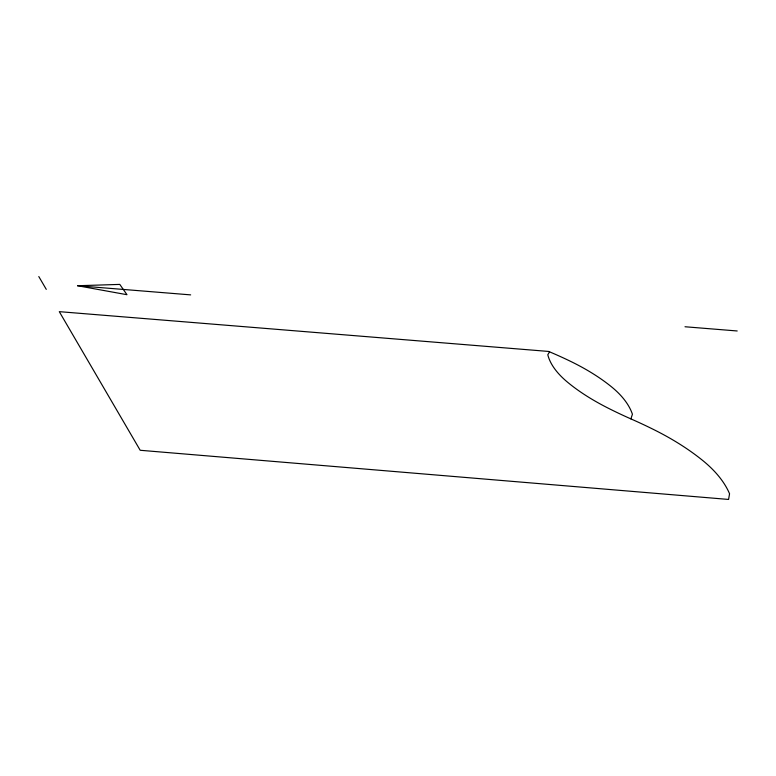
<?xml version="1.0" encoding="UTF-8"?>
<svg xmlns="http://www.w3.org/2000/svg" width="776" height="776" viewBox="0 0 776 776"><rect width="100%" height="100%" fill="white"/><g stroke="black" fill="none" stroke-linecap="round" stroke-linejoin="round"><path stroke-width="1.16" d="M630.888 418.894L632.421 414.238A145.335 68.938 5.1 0 0 610.935 386.37A235.06 115.314 3.4 0 0 571.097 361.606A383.907 201.304 0.9 0 0 548.622 351.441L59.286 311.651L140.194 450.274L728.577 499.443L729.556 493.759A160.904 83.274 7.6 0 0 702.154 460.042A260.319 141.019 5.7 0 0 655.497 430.467A427.77 252.607 2.8 0 0 630.888 418.894A307.306 118.932 10.1 0 1 608.277 408.205A209.151 85.496 9.5 0 1 567.304 381.996A143.056 60.256 8.6 0 1 547.798 354.739L549.583 351.838M77.532 285.733L119.785 284.404L126.983 294.705L77.532 285.733L190.654 294.88M684.995 326.754L737.2 330.974M38.8 276.557L46.279 289.37"/></g></svg>
